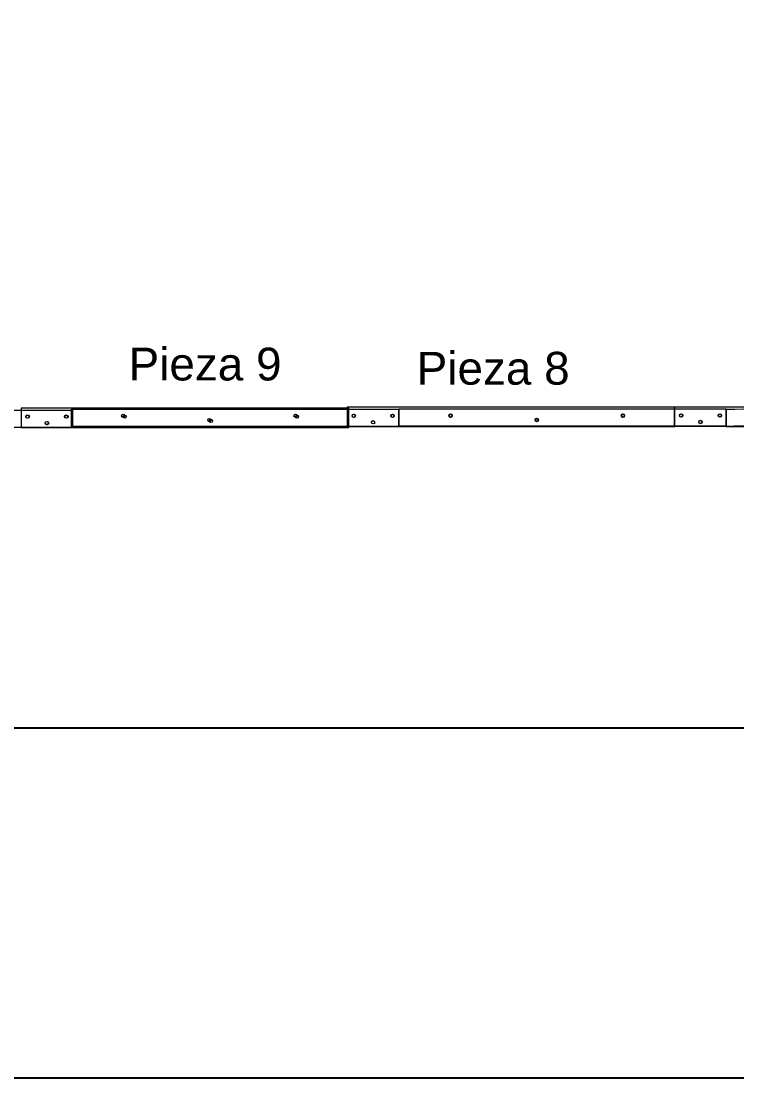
# Model space of a CAD drawing. Header units: millimetres. Extents: x -47944 to 26607, y -7127 to 10342.
# Drawn here: x -44041 to -42202, y -2751 to -34 of the extents above; entities that cross this region are included whole.
import ezdxf

# ---------------------------------------------------------------- set-up
doc = ezdxf.new("R2010")
doc.units = ezdxf.units.MM
doc.header["$MEASUREMENT"] = 0
doc.layers.add('CORTE', color=5, linetype='Continuous', lineweight=0)
doc.layers.add('MARCADO DE PISTAS', color=1, linetype='Continuous', lineweight=0)
doc.layers.add('PREDETERMINADO', color=7, linetype='Continuous')
doc.styles.add('PREDETERMINADO', font='arial.ttf')
doc.dimstyles.new('ESTILO DE COTA 01', dxfattribs={"dimscale": 200, "dimtxt": 1, "dimasz": 1, "dimexe": 0.5, "dimexo": 0.5, "dimgap": 0.09, "dimtad": 1, "dimtoh": 1, "dimzin": 1, "dimdsep": 46, "dimtxsty": 'PREDETERMINADO', "dimcen": 0.5, "dimazin": 0, "dimtfac": 1, "dimtdec": 4, "dimtix": 1, "dimtmove": 0, "dimatfit": 3, "dimfxl": 1, "dimtolj": 1, "dimtzin": 1, "dimarcsym": 0})

# ---------------------------------------------------------------- blocks, each defined once
blk = doc.blocks.new('BLOCK 20')
at = {"layer": 'CORTE', "color": 255, "lineweight": 5}
blk.add_lwpolyline([(1.7087, 3.5975), (0.5742, 3.5975)], dxfattribs=at)
blk = doc.blocks.new('BLOCK 21')
at = {"layer": 'CORTE', "color": 255, "lineweight": 5}
blk.add_lwpolyline([(1.7087, 3.5975), (0.5742, 3.5975), (0.5742, 3.5303), (1.7087, 3.5303), (1.7087, 3.5975)], dxfattribs=at)
blk = doc.blocks.new('BLOCK 22')
at = {"layer": 'CORTE', "color": 255, "lineweight": 5}
blk.add_open_spline([(0.9381, 3.5676), (0.9381, 3.5707), (0.9356, 3.5732), (0.9325, 3.5732), (0.9294, 3.5732), (0.9269, 3.5707), (0.9269, 3.5676), (0.9269, 3.5645), (0.9294, 3.562), (0.9325, 3.562), (0.9356, 3.562), (0.9381, 3.5645), (0.9381, 3.5676), (0.9381, 3.5676), (0.9381, 3.5676), (0.9381, 3.5676)], degree=3, knots=[0, 0, 0, 0, 1, 1, 1, 2, 2, 2, 3, 3, 3, 4, 4, 4, 5, 5, 5, 5], dxfattribs=at)
blk = doc.blocks.new('BLOCK 23')
at = {"layer": 'CORTE', "color": 255, "lineweight": 5}
blk.add_open_spline([(1.5351, 3.5676), (1.5351, 3.5707), (1.5326, 3.5732), (1.5295, 3.5732), (1.5265, 3.5732), (1.5239, 3.5707), (1.5239, 3.5676), (1.5239, 3.5645), (1.5265, 3.562), (1.5295, 3.562), (1.5326, 3.562), (1.5351, 3.5645), (1.5351, 3.5676), (1.5351, 3.5676), (1.5351, 3.5676), (1.5351, 3.5676)], degree=3, knots=[0, 0, 0, 0, 1, 1, 1, 2, 2, 2, 3, 3, 3, 4, 4, 4, 5, 5, 5, 5], dxfattribs=at)
blk = doc.blocks.new('BLOCK 24')
at = {"layer": 'CORTE', "color": 255, "lineweight": 5}
blk.add_open_spline([(1.2366, 3.5527), (1.2366, 3.5558), (1.2341, 3.5583), (1.231, 3.5583), (1.2279, 3.5583), (1.2254, 3.5558), (1.2254, 3.5527), (1.2254, 3.5496), (1.2279, 3.5471), (1.231, 3.5471), (1.2341, 3.5471), (1.2366, 3.5496), (1.2366, 3.5527), (1.2366, 3.5527), (1.2366, 3.5527), (1.2366, 3.5527)], degree=3, knots=[0, 0, 0, 0, 1, 1, 1, 2, 2, 2, 3, 3, 3, 4, 4, 4, 5, 5, 5, 5], dxfattribs=at)
blk = doc.blocks.new('BLOCK 25')
at = {"layer": 'CORTE', "color": 255, "lineweight": 5}
blk.add_open_spline([(0.6023, 3.5676), (0.6023, 3.5708), (0.5997, 3.5733), (0.5966, 3.5733), (0.5935, 3.5733), (0.5909, 3.5708), (0.5909, 3.5676), (0.5909, 3.5645), (0.5935, 3.562), (0.5966, 3.562), (0.5997, 3.562), (0.6023, 3.5645), (0.6023, 3.5676), (0.6023, 3.5676), (0.6023, 3.5676), (0.6023, 3.5676)], degree=3, knots=[0, 0, 0, 0, 1, 1, 1, 2, 2, 2, 3, 3, 3, 4, 4, 4, 5, 5, 5, 5], dxfattribs=at)
blk = doc.blocks.new('BLOCK 26')
at = {"layer": 'CORTE', "color": 255, "lineweight": 5}
blk.add_open_spline([(0.6695, 3.5452), (0.6695, 3.5484), (0.6669, 3.5509), (0.6638, 3.5509), (0.6607, 3.5509), (0.6581, 3.5484), (0.6581, 3.5452), (0.6581, 3.5421), (0.6607, 3.5396), (0.6638, 3.5396), (0.6669, 3.5396), (0.6695, 3.5421), (0.6695, 3.5452), (0.6695, 3.5452), (0.6695, 3.5452), (0.6695, 3.5452)], degree=3, knots=[0, 0, 0, 0, 1, 1, 1, 2, 2, 2, 3, 3, 3, 4, 4, 4, 5, 5, 5, 5], dxfattribs=at)
blk = doc.blocks.new('BLOCK 27')
at = {"layer": 'CORTE', "color": 255, "lineweight": 5}
blk.add_open_spline([(0.7366, 3.5676), (0.7366, 3.5708), (0.7341, 3.5733), (0.731, 3.5733), (0.7278, 3.5733), (0.7253, 3.5708), (0.7253, 3.5676), (0.7253, 3.5645), (0.7278, 3.562), (0.731, 3.562), (0.7341, 3.562), (0.7366, 3.5645), (0.7366, 3.5676), (0.7366, 3.5676), (0.7366, 3.5676), (0.7366, 3.5676)], degree=3, knots=[0, 0, 0, 0, 1, 1, 1, 2, 2, 2, 3, 3, 3, 4, 4, 4, 5, 5, 5, 5], dxfattribs=at)
blk = doc.blocks.new('BLOCK 19')
at = {"layer": 'CORTE'}
for name in ['BLOCK 20', 'BLOCK 21', 'BLOCK 25', 'BLOCK 27', 'BLOCK 22', 'BLOCK 24', 'BLOCK 23', 'BLOCK 26']:
    blk.add_blockref(name, (0, 0), dxfattribs=at)
blk = doc.blocks.new('*D267')
at = {"layer": 'Defpoints', "color": 0}
for p in [(-46561.6, -1076.2), (-35111.9, -1076.2), (-35111.9, -1851.2)]:
    blk.add_point(p, dxfattribs=at)
at = {"layer": 'MARCADO DE PISTAS', "color": 0, "lineweight": -2}
for p, q in [((-46561.6, -1176.2), (-46561.6, -1951.2)), ((-35111.9, -1176.2), (-35111.9, -1951.2)), ((-46361.6, -1851.2), (-35311.9, -1851.2))]:
    blk.add_line(p, q, dxfattribs=at)
at = {"layer": 'MARCADO DE PISTAS', "color": 0}
for points in [[(-46361.6, -1817.9), (-46361.6, -1884.5), (-46561.6, -1851.2)], [(-35311.9, -1884.5), (-35311.9, -1817.9), (-35111.9, -1851.2)]]:
    blk.add_solid(points, dxfattribs=at)
at = {"layer": 'MARCADO DE PISTAS', "color": 0, "insert": (-40836.7, -1731.1), "char_height": 200, "attachment_point": 5, "style": 'PREDETERMINADO'}
blk.add_mtext('\\A1;11449.65', dxfattribs=at)
blk = doc.blocks.new('BLOCK 29')
at = {"layer": 'CORTE', "color": 255, "lineweight": 5}
blk.add_open_spline([(0.9214, 3.2976), (0.9214, 3.3007), (0.9189, 3.3032), (0.9158, 3.3032), (0.9127, 3.3032), (0.9102, 3.3007), (0.9102, 3.2976), (0.9102, 3.2945), (0.9127, 3.292), (0.9158, 3.292), (0.9189, 3.292), (0.9214, 3.2945), (0.9214, 3.2976), (0.9214, 3.2976), (0.9214, 3.2976), (0.9214, 3.2976)], degree=3, knots=[0, 0, 0, 0, 1, 1, 1, 2, 2, 2, 3, 3, 3, 4, 4, 4, 5, 5, 5, 5], dxfattribs=at)
blk = doc.blocks.new('BLOCK 30')
at = {"layer": 'CORTE', "color": 255, "lineweight": 5}
blk.add_open_spline([(1.5184, 3.2976), (1.5184, 3.3007), (1.5159, 3.3032), (1.5128, 3.3032), (1.5097, 3.3032), (1.5072, 3.3007), (1.5072, 3.2976), (1.5072, 3.2945), (1.5097, 3.292), (1.5128, 3.292), (1.5159, 3.292), (1.5184, 3.2945), (1.5184, 3.2976), (1.5184, 3.2976), (1.5184, 3.2976), (1.5184, 3.2976)], degree=3, knots=[0, 0, 0, 0, 1, 1, 1, 2, 2, 2, 3, 3, 3, 4, 4, 4, 5, 5, 5, 5], dxfattribs=at)
blk = doc.blocks.new('BLOCK 31')
at = {"layer": 'CORTE', "color": 255, "lineweight": 5}
blk.add_open_spline([(1.2199, 3.2827), (1.2199, 3.2858), (1.2174, 3.2883), (1.2143, 3.2883), (1.2112, 3.2883), (1.2087, 3.2858), (1.2087, 3.2827), (1.2087, 3.2796), (1.2112, 3.2771), (1.2143, 3.2771), (1.2174, 3.2771), (1.2199, 3.2796), (1.2199, 3.2827), (1.2199, 3.2827), (1.2199, 3.2827), (1.2199, 3.2827)], degree=3, knots=[0, 0, 0, 0, 1, 1, 1, 2, 2, 2, 3, 3, 3, 4, 4, 4, 5, 5, 5, 5], dxfattribs=at)
blk = doc.blocks.new('BLOCK 32')
at = {"layer": 'CORTE', "color": 255, "lineweight": 5}
blk.add_lwpolyline([(0.7366, 3.2603), (0.7366, 3.32), (1.8711, 3.32), (1.8711, 3.2603), (0.7366, 3.2603)], dxfattribs=at)
blk = doc.blocks.new('BLOCK 33')
at = {"layer": 'CORTE', "color": 255, "lineweight": 5}
blk.add_open_spline([(1.72, 3.2976), (1.72, 3.3008), (1.7175, 3.3033), (1.7143, 3.3033), (1.7112, 3.3033), (1.7087, 3.3008), (1.7087, 3.2976), (1.7087, 3.2945), (1.7112, 3.292), (1.7143, 3.292), (1.7175, 3.292), (1.72, 3.2945), (1.72, 3.2976), (1.72, 3.2976), (1.72, 3.2976), (1.72, 3.2976)], degree=3, knots=[0, 0, 0, 0, 1, 1, 1, 2, 2, 2, 3, 3, 3, 4, 4, 4, 5, 5, 5, 5], dxfattribs=at)
blk = doc.blocks.new('BLOCK 34')
at = {"layer": 'CORTE', "color": 255, "lineweight": 5}
blk.add_open_spline([(1.7872, 3.2752), (1.7872, 3.2783), (1.7846, 3.2809), (1.7815, 3.2809), (1.7784, 3.2809), (1.7758, 3.2783), (1.7758, 3.2752), (1.7758, 3.2721), (1.7784, 3.2696), (1.7815, 3.2696), (1.7846, 3.2696), (1.7872, 3.2721), (1.7872, 3.2752), (1.7872, 3.2752), (1.7872, 3.2752), (1.7872, 3.2752)], degree=3, knots=[0, 0, 0, 0, 1, 1, 1, 2, 2, 2, 3, 3, 3, 4, 4, 4, 5, 5, 5, 5], dxfattribs=at)
blk = doc.blocks.new('BLOCK 35')
at = {"layer": 'CORTE', "color": 255, "lineweight": 5}
blk.add_open_spline([(1.8543, 3.2976), (1.8543, 3.3008), (1.8518, 3.3033), (1.8487, 3.3033), (1.8455, 3.3033), (1.843, 3.3008), (1.843, 3.2976), (1.843, 3.2945), (1.8455, 3.292), (1.8487, 3.292), (1.8518, 3.292), (1.8543, 3.2945), (1.8543, 3.2976), (1.8543, 3.2976), (1.8543, 3.2976), (1.8543, 3.2976)], degree=3, knots=[0, 0, 0, 0, 1, 1, 1, 2, 2, 2, 3, 3, 3, 4, 4, 4, 5, 5, 5, 5], dxfattribs=at)
blk = doc.blocks.new('BLOCK 28')
at = {"layer": 'CORTE'}
for name in ['BLOCK 32', 'BLOCK 29', 'BLOCK 30', 'BLOCK 33', 'BLOCK 35', 'BLOCK 31', 'BLOCK 34']:
    blk.add_blockref(name, (0, 0), dxfattribs=at)
blk = doc.blocks.new('BLOCK 45')
at = {"layer": 'CORTE', "color": 255, "lineweight": 5}
blk.add_open_spline([(2.0605, 3.1987), (2.0605, 3.2018), (2.0581, 3.2043), (2.055, 3.2043), (2.0519, 3.2043), (2.0494, 3.2018), (2.0494, 3.1987), (2.0494, 3.1956), (2.0519, 3.1931), (2.055, 3.1931), (2.0581, 3.1931), (2.0605, 3.1956), (2.0605, 3.1987), (2.0605, 3.1987), (2.0605, 3.1987), (2.0605, 3.1987)], degree=3, knots=[0, 0, 0, 0, 1, 1, 1, 2, 2, 2, 3, 3, 3, 4, 4, 4, 5, 5, 5, 5], dxfattribs=at)
blk = doc.blocks.new('BLOCK 46')
at = {"layer": 'CORTE', "color": 255, "lineweight": 5}
blk.add_open_spline([(2.38, 3.2211), (2.38, 3.2242), (2.3775, 3.2267), (2.3744, 3.2267), (2.3713, 3.2267), (2.3688, 3.2242), (2.3688, 3.2211), (2.3688, 3.218), (2.3713, 3.2155), (2.3744, 3.2155), (2.3775, 3.2155), (2.38, 3.218), (2.38, 3.2211), (2.38, 3.2211), (2.38, 3.2211), (2.38, 3.2211)], degree=3, knots=[0, 0, 0, 0, 1, 1, 1, 2, 2, 2, 3, 3, 3, 4, 4, 4, 5, 5, 5, 5], dxfattribs=at)
blk = doc.blocks.new('BLOCK 47')
at = {"layer": 'CORTE', "color": 255, "lineweight": 5}
blk.add_open_spline([(2.5167, 3.2635), (2.5167, 3.2666), (2.5142, 3.2691), (2.5111, 3.2691), (2.508, 3.2691), (2.5055, 3.2666), (2.5055, 3.2635), (2.5055, 3.2604), (2.508, 3.2579), (2.5111, 3.2579), (2.5142, 3.2579), (2.5167, 3.2604), (2.5167, 3.2635), (2.5167, 3.2635), (2.5167, 3.2635), (2.5167, 3.2635)], degree=3, knots=[0, 0, 0, 0, 1, 1, 1, 2, 2, 2, 3, 3, 3, 4, 4, 4, 5, 5, 5, 5], dxfattribs=at)
blk = doc.blocks.new('BLOCK 48')
at = {"layer": 'CORTE', "color": 255, "lineweight": 5}
blk.add_open_spline([(2.8635, 3.3269), (2.5473, 3.2138), (2.214, 3.156), (1.8782, 3.156), (1.8782, 3.156), (1.8782, 3.2157), (1.8782, 3.2157), (2.2072, 3.2157), (2.5337, 3.2723), (2.8434, 3.3831), (2.8434, 3.3831), (2.8635, 3.3269), (2.8635, 3.3269)], degree=3, knots=[0, 0, 0, 0, 1, 1, 1, 2, 2, 2, 3, 3, 3, 4, 4, 4, 4], dxfattribs=at)
blk = doc.blocks.new('BLOCK 49')
at = {"layer": 'CORTE', "color": 255, "lineweight": 5}
blk.add_open_spline([(2.71, 3.3141), (2.71, 3.3172), (2.7074, 3.3197), (2.7043, 3.3197), (2.7012, 3.3197), (2.6986, 3.3172), (2.6986, 3.3141), (2.6986, 3.3109), (2.7012, 3.3084), (2.7043, 3.3084), (2.7074, 3.3084), (2.71, 3.3109), (2.71, 3.3141), (2.71, 3.3141), (2.71, 3.3141), (2.71, 3.3141)], degree=3, knots=[0, 0, 0, 0, 1, 1, 1, 2, 2, 2, 3, 3, 3, 4, 4, 4, 5, 5, 5, 5], dxfattribs=at)
blk = doc.blocks.new('BLOCK 50')
at = {"layer": 'CORTE', "color": 255, "lineweight": 5}
blk.add_open_spline([(2.7794, 3.3135), (2.7794, 3.3167), (2.7768, 3.3192), (2.7737, 3.3192), (2.7706, 3.3192), (2.768, 3.3167), (2.768, 3.3135), (2.768, 3.3104), (2.7706, 3.3079), (2.7737, 3.3079), (2.7768, 3.3079), (2.7794, 3.3104), (2.7794, 3.3135), (2.7794, 3.3135), (2.7794, 3.3135), (2.7794, 3.3135)], degree=3, knots=[0, 0, 0, 0, 1, 1, 1, 2, 2, 2, 3, 3, 3, 4, 4, 4, 5, 5, 5, 5], dxfattribs=at)
blk = doc.blocks.new('BLOCK 51')
at = {"layer": 'CORTE', "color": 255, "lineweight": 5}
blk.add_open_spline([(2.8351, 3.3547), (2.8351, 3.3578), (2.8325, 3.3604), (2.8294, 3.3604), (2.8263, 3.3604), (2.8238, 3.3578), (2.8238, 3.3547), (2.8238, 3.3516), (2.8263, 3.3491), (2.8294, 3.3491), (2.8325, 3.3491), (2.8351, 3.3516), (2.8351, 3.3547), (2.8351, 3.3547), (2.8351, 3.3547), (2.8351, 3.3547)], degree=3, knots=[0, 0, 0, 0, 1, 1, 1, 2, 2, 2, 3, 3, 3, 4, 4, 4, 5, 5, 5, 5], dxfattribs=at)
blk = doc.blocks.new('BLOCK 44')
at = {"layer": 'CORTE'}
for name in ['BLOCK 48', 'BLOCK 51', 'BLOCK 49', 'BLOCK 50', 'BLOCK 47', 'BLOCK 46', 'BLOCK 45']:
    blk.add_blockref(name, (0, 0), dxfattribs=at)
blk = doc.blocks.new('BLOCK 238')
at = {"layer": 'CORTE', "color": 255, "lineweight": 5}
blk.add_open_spline([(-1.3083, 3.2075), (-1.3083, 3.2105), (-1.3109, 3.213), (-1.314, 3.213), (-1.3171, 3.213), (-1.3196, 3.2105), (-1.3196, 3.2075), (-1.3196, 3.2043), (-1.3171, 3.2019), (-1.314, 3.2019), (-1.3109, 3.2019), (-1.3083, 3.2043), (-1.3083, 3.2075), (-1.3083, 3.2075), (-1.3083, 3.2075), (-1.3083, 3.2075)], degree=3, knots=[0, 0, 0, 0, 1, 1, 1, 2, 2, 2, 3, 3, 3, 4, 4, 4, 5, 5, 5, 5], dxfattribs=at)
blk = doc.blocks.new('BLOCK 239')
at = {"layer": 'CORTE', "color": 255, "lineweight": 5}
blk.add_open_spline([(-0.7113, 3.2075), (-0.7113, 3.2105), (-0.7138, 3.213), (-0.7169, 3.213), (-0.72, 3.213), (-0.7225, 3.2105), (-0.7225, 3.2075), (-0.7225, 3.2043), (-0.72, 3.2019), (-0.7169, 3.2019), (-0.7138, 3.2019), (-0.7113, 3.2043), (-0.7113, 3.2075), (-0.7113, 3.2075), (-0.7113, 3.2075), (-0.7113, 3.2075)], degree=3, knots=[0, 0, 0, 0, 1, 1, 1, 2, 2, 2, 3, 3, 3, 4, 4, 4, 5, 5, 5, 5], dxfattribs=at)
blk = doc.blocks.new('BLOCK 240')
at = {"layer": 'CORTE', "color": 255, "lineweight": 5}
blk.add_open_spline([(-1.0098, 3.1925), (-1.0098, 3.1956), (-1.0123, 3.1981), (-1.0154, 3.1981), (-1.0185, 3.1981), (-1.021, 3.1956), (-1.021, 3.1925), (-1.021, 3.1894), (-1.0185, 3.1869), (-1.0154, 3.1869), (-1.0123, 3.1869), (-1.0098, 3.1894), (-1.0098, 3.1925), (-1.0098, 3.1925), (-1.0098, 3.1925), (-1.0098, 3.1925)], degree=3, knots=[0, 0, 0, 0, 1, 1, 1, 2, 2, 2, 3, 3, 3, 4, 4, 4, 5, 5, 5, 5], dxfattribs=at)
blk = doc.blocks.new('BLOCK 241')
at = {"layer": 'CORTE', "color": 255, "lineweight": 5}
blk.add_lwpolyline([(-1.4931, 3.1701), (-1.4931, 3.2298), (-0.3586, 3.2298), (-0.3586, 3.1701), (-1.4931, 3.1701)], dxfattribs=at)
blk = doc.blocks.new('BLOCK 242')
at = {"layer": 'CORTE', "color": 255, "lineweight": 5}
blk.add_open_spline([(-0.5097, 3.2075), (-0.5097, 3.2106), (-0.5122, 3.2131), (-0.5154, 3.2131), (-0.5185, 3.2131), (-0.521, 3.2106), (-0.521, 3.2075), (-0.521, 3.2043), (-0.5185, 3.2018), (-0.5154, 3.2018), (-0.5122, 3.2018), (-0.5097, 3.2043), (-0.5097, 3.2075), (-0.5097, 3.2075), (-0.5097, 3.2075), (-0.5097, 3.2075)], degree=3, knots=[0, 0, 0, 0, 1, 1, 1, 2, 2, 2, 3, 3, 3, 4, 4, 4, 5, 5, 5, 5], dxfattribs=at)
blk = doc.blocks.new('BLOCK 243')
at = {"layer": 'CORTE', "color": 255, "lineweight": 5}
blk.add_open_spline([(-0.4425, 3.185), (-0.4425, 3.1882), (-0.4451, 3.1907), (-0.4482, 3.1907), (-0.4513, 3.1907), (-0.4539, 3.1882), (-0.4539, 3.185), (-0.4539, 3.1819), (-0.4513, 3.1794), (-0.4482, 3.1794), (-0.4451, 3.1794), (-0.4425, 3.1819), (-0.4425, 3.185), (-0.4425, 3.185), (-0.4425, 3.185), (-0.4425, 3.185)], degree=3, knots=[0, 0, 0, 0, 1, 1, 1, 2, 2, 2, 3, 3, 3, 4, 4, 4, 5, 5, 5, 5], dxfattribs=at)
blk = doc.blocks.new('BLOCK 244')
at = {"layer": 'CORTE', "color": 255, "lineweight": 5}
blk.add_open_spline([(-0.3754, 3.2075), (-0.3754, 3.2106), (-0.3779, 3.2131), (-0.381, 3.2131), (-0.3842, 3.2131), (-0.3867, 3.2106), (-0.3867, 3.2075), (-0.3867, 3.2043), (-0.3842, 3.2018), (-0.381, 3.2018), (-0.3779, 3.2018), (-0.3754, 3.2043), (-0.3754, 3.2075), (-0.3754, 3.2075), (-0.3754, 3.2075), (-0.3754, 3.2075)], degree=3, knots=[0, 0, 0, 0, 1, 1, 1, 2, 2, 2, 3, 3, 3, 4, 4, 4, 5, 5, 5, 5], dxfattribs=at)
blk = doc.blocks.new('BLOCK 237')
at = {"layer": 'CORTE'}
for name in ['BLOCK 241', 'BLOCK 238', 'BLOCK 240', 'BLOCK 239', 'BLOCK 242', 'BLOCK 243', 'BLOCK 244']:
    blk.add_blockref(name, (0, 0), dxfattribs=at)
blk = doc.blocks.new('BLOCK 12')
at = {"layer": 'CORTE', "color": 255, "lineweight": 5}
blk.add_open_spline([(-0.2131, 3.7037), (-0.2131, 3.7068), (-0.2156, 3.7093), (-0.2187, 3.7093), (-0.2218, 3.7093), (-0.2243, 3.7068), (-0.2243, 3.7037), (-0.2243, 3.7006), (-0.2218, 3.6981), (-0.2187, 3.6981), (-0.2156, 3.6981), (-0.2131, 3.7006), (-0.2131, 3.7037), (-0.2131, 3.7037), (-0.2131, 3.7037), (-0.2131, 3.7037)], degree=3, knots=[0, 0, 0, 0, 1, 1, 1, 2, 2, 2, 3, 3, 3, 4, 4, 4, 5, 5, 5, 5], dxfattribs=at)
blk = doc.blocks.new('BLOCK 13')
at = {"layer": 'CORTE', "color": 255, "lineweight": 5}
blk.add_open_spline([(0.384, 3.7037), (0.384, 3.7068), (0.3815, 3.7093), (0.3784, 3.7093), (0.3753, 3.7093), (0.3728, 3.7068), (0.3728, 3.7037), (0.3728, 3.7006), (0.3753, 3.6981), (0.3784, 3.6981), (0.3815, 3.6981), (0.384, 3.7006), (0.384, 3.7037), (0.384, 3.7037), (0.384, 3.7037), (0.384, 3.7037)], degree=3, knots=[0, 0, 0, 0, 1, 1, 1, 2, 2, 2, 3, 3, 3, 4, 4, 4, 5, 5, 5, 5], dxfattribs=at)
blk = doc.blocks.new('BLOCK 14')
at = {"layer": 'CORTE', "color": 255, "lineweight": 5}
blk.add_open_spline([(0.0854, 3.6888), (0.0854, 3.6919), (0.0829, 3.6943), (0.0798, 3.6943), (0.0768, 3.6943), (0.0743, 3.6919), (0.0743, 3.6888), (0.0743, 3.6857), (0.0768, 3.6832), (0.0798, 3.6832), (0.0829, 3.6832), (0.0854, 3.6857), (0.0854, 3.6888), (0.0854, 3.6888), (0.0854, 3.6888), (0.0854, 3.6888)], degree=3, knots=[0, 0, 0, 0, 1, 1, 1, 2, 2, 2, 3, 3, 3, 4, 4, 4, 5, 5, 5, 5], dxfattribs=at)
blk = doc.blocks.new('BLOCK 15')
at = {"layer": 'CORTE', "color": 255, "lineweight": 5}
blk.add_lwpolyline([(-0.3978, 3.6664), (-0.3978, 3.7261), (0.7366, 3.7261), (0.7366, 3.6664), (-0.3978, 3.6664)], dxfattribs=at)
blk = doc.blocks.new('BLOCK 16')
at = {"layer": 'CORTE', "color": 255, "lineweight": 5}
blk.add_open_spline([(0.5856, 3.7037), (0.5856, 3.7068), (0.583, 3.7094), (0.5799, 3.7094), (0.5768, 3.7094), (0.5742, 3.7068), (0.5742, 3.7037), (0.5742, 3.7006), (0.5768, 3.698), (0.5799, 3.698), (0.583, 3.698), (0.5856, 3.7006), (0.5856, 3.7037), (0.5856, 3.7037), (0.5856, 3.7037), (0.5856, 3.7037)], degree=3, knots=[0, 0, 0, 0, 1, 1, 1, 2, 2, 2, 3, 3, 3, 4, 4, 4, 5, 5, 5, 5], dxfattribs=at)
blk = doc.blocks.new('BLOCK 17')
at = {"layer": 'CORTE', "color": 255, "lineweight": 5}
blk.add_open_spline([(0.6527, 3.6813), (0.6527, 3.6844), (0.6502, 3.687), (0.6471, 3.687), (0.6439, 3.687), (0.6414, 3.6844), (0.6414, 3.6813), (0.6414, 3.6782), (0.6439, 3.6756), (0.6471, 3.6756), (0.6502, 3.6756), (0.6527, 3.6782), (0.6527, 3.6813), (0.6527, 3.6813), (0.6527, 3.6813), (0.6527, 3.6813)], degree=3, knots=[0, 0, 0, 0, 1, 1, 1, 2, 2, 2, 3, 3, 3, 4, 4, 4, 5, 5, 5, 5], dxfattribs=at)
blk = doc.blocks.new('BLOCK 18')
at = {"layer": 'CORTE', "color": 255, "lineweight": 5}
blk.add_open_spline([(0.7199, 3.7037), (0.7199, 3.7068), (0.7174, 3.7094), (0.7142, 3.7094), (0.7111, 3.7094), (0.7086, 3.7068), (0.7086, 3.7037), (0.7086, 3.7006), (0.7111, 3.698), (0.7142, 3.698), (0.7174, 3.698), (0.7199, 3.7006), (0.7199, 3.7037), (0.7199, 3.7037), (0.7199, 3.7037), (0.7199, 3.7037)], degree=3, knots=[0, 0, 0, 0, 1, 1, 1, 2, 2, 2, 3, 3, 3, 4, 4, 4, 5, 5, 5, 5], dxfattribs=at)
blk = doc.blocks.new('BLOCK 11')
at = {"layer": 'CORTE'}
for name in ['BLOCK 15', 'BLOCK 12', 'BLOCK 13', 'BLOCK 16', 'BLOCK 18', 'BLOCK 14', 'BLOCK 17']:
    blk.add_blockref(name, (0, 0), dxfattribs=at)
blk = doc.blocks.new('BLOCK 37')
at = {"layer": 'CORTE', "color": 255, "lineweight": 5}
blk.add_open_spline([(2.0514, 3.6996), (2.0514, 3.7027), (2.0489, 3.7052), (2.0458, 3.7052), (2.0427, 3.7052), (2.0402, 3.7027), (2.0402, 3.6996), (2.0402, 3.6965), (2.0427, 3.694), (2.0458, 3.694), (2.0489, 3.694), (2.0514, 3.6965), (2.0514, 3.6996), (2.0514, 3.6996), (2.0514, 3.6996), (2.0514, 3.6996)], degree=3, knots=[0, 0, 0, 0, 1, 1, 1, 2, 2, 2, 3, 3, 3, 4, 4, 4, 5, 5, 5, 5], dxfattribs=at)
blk = doc.blocks.new('BLOCK 38')
at = {"layer": 'CORTE', "color": 255, "lineweight": 5}
blk.add_open_spline([(2.3708, 3.7219), (2.3708, 3.725), (2.3683, 3.7275), (2.3653, 3.7275), (2.3622, 3.7275), (2.3596, 3.725), (2.3596, 3.7219), (2.3596, 3.7188), (2.3622, 3.7163), (2.3653, 3.7163), (2.3683, 3.7163), (2.3708, 3.7188), (2.3708, 3.7219), (2.3708, 3.7219), (2.3708, 3.7219), (2.3708, 3.7219)], degree=3, knots=[0, 0, 0, 0, 1, 1, 1, 2, 2, 2, 3, 3, 3, 4, 4, 4, 5, 5, 5, 5], dxfattribs=at)
blk = doc.blocks.new('BLOCK 39')
at = {"layer": 'CORTE', "color": 255, "lineweight": 5}
blk.add_open_spline([(2.5076, 3.7643), (2.5076, 3.7674), (2.5051, 3.7699), (2.502, 3.7699), (2.4989, 3.7699), (2.4964, 3.7674), (2.4964, 3.7643), (2.4964, 3.7613), (2.4989, 3.7588), (2.502, 3.7588), (2.5051, 3.7588), (2.5076, 3.7613), (2.5076, 3.7643), (2.5076, 3.7643), (2.5076, 3.7643), (2.5076, 3.7643)], degree=3, knots=[0, 0, 0, 0, 1, 1, 1, 2, 2, 2, 3, 3, 3, 4, 4, 4, 5, 5, 5, 5], dxfattribs=at)
blk = doc.blocks.new('BLOCK 40')
at = {"layer": 'CORTE', "color": 255, "lineweight": 5}
blk.add_open_spline([(2.6652, 3.8371), (2.4065, 3.7621), (2.1385, 3.724), (1.8691, 3.724), (1.8691, 3.724), (1.6899, 3.724), (1.6899, 3.724), (1.6899, 3.724), (1.6899, 3.6568), (1.6899, 3.6568), (1.6899, 3.6568), (1.8691, 3.6568), (1.8691, 3.6568), (2.1448, 3.6568), (2.4191, 3.6958), (2.684, 3.7726), (2.684, 3.7726), (2.6652, 3.8371), (2.6652, 3.8371)], degree=3, knots=[0, 0, 0, 0, 1, 1, 1, 2, 2, 2, 3, 3, 3, 4, 4, 4, 5, 5, 5, 6, 6, 6, 6], dxfattribs=at)
blk = doc.blocks.new('BLOCK 41')
at = {"layer": 'CORTE', "color": 255, "lineweight": 5}
blk.add_open_spline([(1.718, 3.6942), (1.718, 3.6973), (1.7155, 3.6998), (1.7123, 3.6998), (1.7092, 3.6998), (1.7067, 3.6973), (1.7067, 3.6942), (1.7067, 3.691), (1.7092, 3.6885), (1.7123, 3.6885), (1.7155, 3.6885), (1.718, 3.691), (1.718, 3.6942), (1.718, 3.6942), (1.718, 3.6942), (1.718, 3.6942)], degree=3, knots=[0, 0, 0, 0, 1, 1, 1, 2, 2, 2, 3, 3, 3, 4, 4, 4, 5, 5, 5, 5], dxfattribs=at)
blk = doc.blocks.new('BLOCK 42')
at = {"layer": 'CORTE', "color": 255, "lineweight": 5}
blk.add_open_spline([(1.7852, 3.6718), (1.7852, 3.6749), (1.7826, 3.6774), (1.7795, 3.6774), (1.7764, 3.6774), (1.7738, 3.6749), (1.7738, 3.6718), (1.7738, 3.6686), (1.7764, 3.6661), (1.7795, 3.6661), (1.7826, 3.6661), (1.7852, 3.6686), (1.7852, 3.6718), (1.7852, 3.6718), (1.7852, 3.6718), (1.7852, 3.6718)], degree=3, knots=[0, 0, 0, 0, 1, 1, 1, 2, 2, 2, 3, 3, 3, 4, 4, 4, 5, 5, 5, 5], dxfattribs=at)
blk = doc.blocks.new('BLOCK 43')
at = {"layer": 'CORTE', "color": 255, "lineweight": 5}
blk.add_open_spline([(1.8523, 3.6942), (1.8523, 3.6973), (1.8498, 3.6998), (1.8467, 3.6998), (1.8435, 3.6998), (1.841, 3.6973), (1.841, 3.6942), (1.841, 3.691), (1.8435, 3.6885), (1.8467, 3.6885), (1.8498, 3.6885), (1.8523, 3.691), (1.8523, 3.6942), (1.8523, 3.6942), (1.8523, 3.6942), (1.8523, 3.6942)], degree=3, knots=[0, 0, 0, 0, 1, 1, 1, 2, 2, 2, 3, 3, 3, 4, 4, 4, 5, 5, 5, 5], dxfattribs=at)
blk = doc.blocks.new('BLOCK 36')
at = {"layer": 'CORTE'}
for name in ['BLOCK 40', 'BLOCK 39', 'BLOCK 41', 'BLOCK 43', 'BLOCK 37', 'BLOCK 38', 'BLOCK 42']:
    blk.add_blockref(name, (0, 0), dxfattribs=at)
blk = doc.blocks.new('BLOCK 3')
at = {"layer": 'CORTE', "color": 255, "lineweight": 5}
blk.add_lwpolyline([(0.5742, 3.9092), (-0.5602, 3.9092)], dxfattribs=at)
blk = doc.blocks.new('BLOCK 4')
at = {"layer": 'CORTE', "color": 255, "lineweight": 5}
blk.add_lwpolyline([(0.5742, 3.9092), (-0.5602, 3.9092), (-0.5602, 3.8421), (0.5742, 3.8421), (0.5742, 3.9092)], dxfattribs=at)
blk = doc.blocks.new('BLOCK 5')
at = {"layer": 'CORTE', "color": 255, "lineweight": 5}
blk.add_open_spline([(-0.1964, 3.8794), (-0.1964, 3.8824), (-0.1989, 3.8849), (-0.202, 3.8849), (-0.2051, 3.8849), (-0.2076, 3.8824), (-0.2076, 3.8794), (-0.2076, 3.8763), (-0.2051, 3.8738), (-0.202, 3.8738), (-0.1989, 3.8738), (-0.1964, 3.8763), (-0.1964, 3.8794), (-0.1964, 3.8794), (-0.1964, 3.8794), (-0.1964, 3.8794)], degree=3, knots=[0, 0, 0, 0, 1, 1, 1, 2, 2, 2, 3, 3, 3, 4, 4, 4, 5, 5, 5, 5], dxfattribs=at)
blk = doc.blocks.new('BLOCK 6')
at = {"layer": 'CORTE', "color": 255, "lineweight": 5}
blk.add_open_spline([(0.4007, 3.8794), (0.4007, 3.8824), (0.3982, 3.8849), (0.3951, 3.8849), (0.392, 3.8849), (0.3895, 3.8824), (0.3895, 3.8794), (0.3895, 3.8763), (0.392, 3.8738), (0.3951, 3.8738), (0.3982, 3.8738), (0.4007, 3.8763), (0.4007, 3.8794), (0.4007, 3.8794), (0.4007, 3.8794), (0.4007, 3.8794)], degree=3, knots=[0, 0, 0, 0, 1, 1, 1, 2, 2, 2, 3, 3, 3, 4, 4, 4, 5, 5, 5, 5], dxfattribs=at)
blk = doc.blocks.new('BLOCK 7')
at = {"layer": 'CORTE', "color": 255, "lineweight": 5}
blk.add_open_spline([(0.1022, 3.8644), (0.1022, 3.8675), (0.0997, 3.87), (0.0966, 3.87), (0.0935, 3.87), (0.091, 3.8675), (0.091, 3.8644), (0.091, 3.8613), (0.0935, 3.8588), (0.0966, 3.8588), (0.0997, 3.8588), (0.1022, 3.8613), (0.1022, 3.8644), (0.1022, 3.8644), (0.1022, 3.8644), (0.1022, 3.8644)], degree=3, knots=[0, 0, 0, 0, 1, 1, 1, 2, 2, 2, 3, 3, 3, 4, 4, 4, 5, 5, 5, 5], dxfattribs=at)
blk = doc.blocks.new('BLOCK 8')
at = {"layer": 'CORTE', "color": 255, "lineweight": 5}
blk.add_open_spline([(-0.5322, 3.8794), (-0.5322, 3.8825), (-0.5347, 3.885), (-0.5378, 3.885), (-0.541, 3.885), (-0.5435, 3.8825), (-0.5435, 3.8794), (-0.5435, 3.8762), (-0.541, 3.8737), (-0.5378, 3.8737), (-0.5347, 3.8737), (-0.5322, 3.8762), (-0.5322, 3.8794), (-0.5322, 3.8794), (-0.5322, 3.8794), (-0.5322, 3.8794)], degree=3, knots=[0, 0, 0, 0, 1, 1, 1, 2, 2, 2, 3, 3, 3, 4, 4, 4, 5, 5, 5, 5], dxfattribs=at)
blk = doc.blocks.new('BLOCK 9')
at = {"layer": 'CORTE', "color": 255, "lineweight": 5}
blk.add_open_spline([(-0.465, 3.857), (-0.465, 3.8601), (-0.4675, 3.8626), (-0.4706, 3.8626), (-0.4738, 3.8626), (-0.4763, 3.8601), (-0.4763, 3.857), (-0.4763, 3.8538), (-0.4738, 3.8513), (-0.4706, 3.8513), (-0.4675, 3.8513), (-0.465, 3.8538), (-0.465, 3.857), (-0.465, 3.857), (-0.465, 3.857), (-0.465, 3.857)], degree=3, knots=[0, 0, 0, 0, 1, 1, 1, 2, 2, 2, 3, 3, 3, 4, 4, 4, 5, 5, 5, 5], dxfattribs=at)
blk = doc.blocks.new('BLOCK 10')
at = {"layer": 'CORTE', "color": 255, "lineweight": 5}
blk.add_open_spline([(-0.3978, 3.8794), (-0.3978, 3.8825), (-0.4003, 3.885), (-0.4035, 3.885), (-0.4066, 3.885), (-0.4091, 3.8825), (-0.4091, 3.8794), (-0.4091, 3.8762), (-0.4066, 3.8737), (-0.4035, 3.8737), (-0.4003, 3.8737), (-0.3978, 3.8762), (-0.3978, 3.8794), (-0.3978, 3.8794), (-0.3978, 3.8794), (-0.3978, 3.8794)], degree=3, knots=[0, 0, 0, 0, 1, 1, 1, 2, 2, 2, 3, 3, 3, 4, 4, 4, 5, 5, 5, 5], dxfattribs=at)
blk = doc.blocks.new('BLOCK 2')
at = {"layer": 'CORTE'}
for name in ['BLOCK 3', 'BLOCK 4', 'BLOCK 8', 'BLOCK 10', 'BLOCK 5', 'BLOCK 6', 'BLOCK 9', 'BLOCK 7']:
    blk.add_blockref(name, (0, 0), dxfattribs=at)

msp = doc.modelspace()

# ---------------------------------------------------------------- linework, layer by layer
at = {"layer": 'PREDETERMINADO'}
msp.add_lwpolyline([(-47943.528, -2751.032), (-32139.208, -2751.032), (-32139.208, 2683.576), (-47943.528, 2683.576), (-47943.528, -2751.032)], dxfattribs=at)

# ---------------------------------------------------------------- block references
at = {"layer": 'CORTE', "xscale": 741.8357825281322, "yscale": 741.8357825281322, "zscale": 741.8357825281322}
for name, p in [('BLOCK 44', (-43623.309, -3417.61)), ('BLOCK 36', (-43615.34, -3788.47)), ('BLOCK 2', (-43625.322, -3928.561)), ('BLOCK 11', (-43616.867, -3796.103)), ('BLOCK 19', (-43629.08, -3695.348)), ('BLOCK 28', (-43616.867, -3493.837)), ('BLOCK 237', (-43643.078, -3430.04))]:
    msp.add_blockref(name, p, dxfattribs=at)

# ---------------------------------------------------------------- texts
at = {"layer": 'MARCADO DE PISTAS', "char_height": 84.36362, "attachment_point": 7, "line_spacing_factor": 0.963855}
for s, insert, width in [('\\fArial;Pieza 9\\P', (-43765.059, -958.88), 459.9342), ('\\fArial;Pieza 8\\P', (-43024.541, -969.69), 459.42599)]:
    msp.add_mtext(s, dxfattribs=dict(at, insert=insert, width=width))

# ---------------------------------------------------------------- dimensions: what is measured, and where the dimension line sits
at = {"layer": 'MARCADO DE PISTAS'}
dim = msp.add_linear_dim(base=(-35111.905, -1851.193), p1=(-46561.554, -1076.156), p2=(-35111.905, -1076.156), dimstyle='ESTILO DE COTA 01', override={"dimtmove": 1}, dxfattribs=at)
dim.commit()
dim.dimension.update_dxf_attribs({"geometry": '*D267', "text_midpoint": (-40836.729, -1731.093)})

doc.saveas('drawing.dxf')
